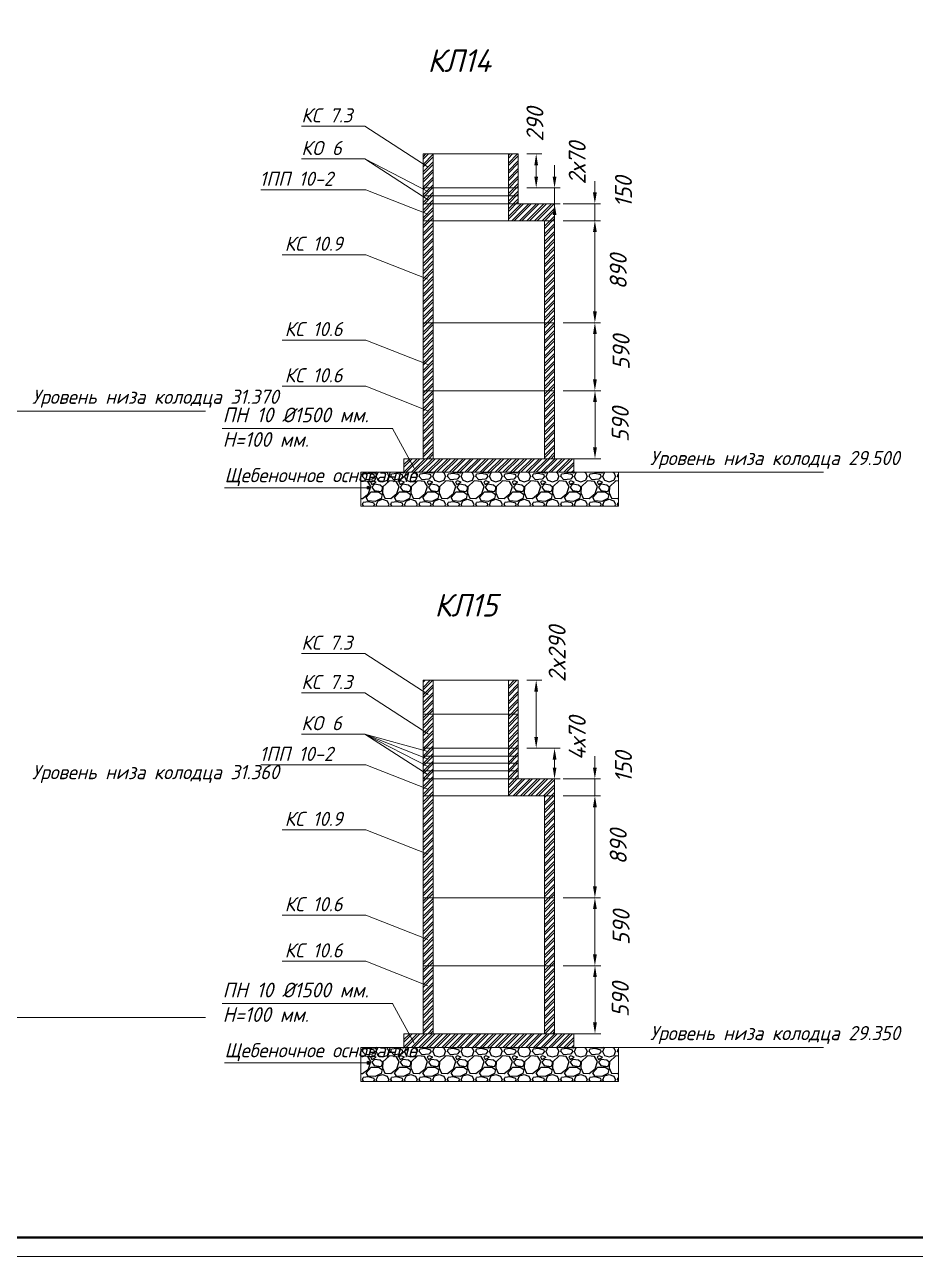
# Model space of a CAD drawing. Header units: millimetres. Extents: x 946 to 259010, y 548 to 42559.
# Drawn here: x 185507 to 201228, y 559 to 22301 of the extents above; entities that cross this region are included whole.
import ezdxf

# ---------------------------------------------------------------- set-up
doc = ezdxf.new("R2010")
doc.units = ezdxf.units.MM
doc.layers.add('.', color=7, linetype='Continuous', lineweight=0, true_color=0xffffff)
for name, color, linetype, lineweight in [('00-рамка', 7, 'Continuous', 40), ('Канализация К1', 14, 'Continuous', 40), ('норма', 7, 'Continuous', 50), ('Размеры КР', 23, 'Continuous', 13), ('Тонко', 7, 'Continuous', 15)]:
    doc.layers.add(name, color=color, linetype=linetype, lineweight=lineweight)
doc.styles.add('GOST-2.304_Type-B_italic', font='GOST Common Italic.ttf')
doc.styles.add('ГОСТ', font='GOST Common Italic.ttf', dxfattribs={"height": 300})
doc.dimstyles.new('М 50', dxfattribs={"dimscale": 0, "dimtxt": 300, "dimasz": 200, "dimexe": 100, "dimexo": 150, "dimgap": 70, "dimtad": 1, "dimdec": 0, "dimlfac": 0.5, "dimdsep": 46, "dimtxsty": 'ГОСТ', "dimcen": 100, "dimdle": 150, "dimclrd": 256, "dimclre": 256, "dimclrt": 256, "dimazin": 3, "dimtfac": 1, "dimtdec": 0, "dimtmove": 1, "dimatfit": 3, "dimfxl": 100, "dimtolj": 1, "dimlwd": -1, "dimlwe": -1, "dimarcsym": 0})

# ---------------------------------------------------------------- blocks, each defined once
blk = doc.blocks.new('*D118')
at = {"layer": 'Defpoints', "color": 0, "transparency": 16777216}
for p in [(194860, 15839), (195574, 15839), (194860, 14639)]:
    blk.add_point(p, dxfattribs=at)
at = {"layer": 'Размеры КР', "transparency": 16777216}
for p, q in [((195010, 15839), (195674, 15839)), ((195574, 14839), (195574, 15639)), ((195010, 14639), (195674, 14639))]:
    blk.add_line(p, q, dxfattribs=at)
for points in [[(195540, 15639), (195607, 15639), (195574, 15839)], [(195540, 14839), (195607, 14839), (195574, 14639)]]:
    blk.add_solid(points, dxfattribs=at)
at = {"layer": 'Размеры КР', "lineweight": 13, "transparency": 16777216, "insert": (196021, 15239), "char_height": 300, "attachment_point": 5, "rotation": 90, "style": 'ГОСТ'}
blk.add_mtext('\\A1;590', dxfattribs=at)
blk = doc.blocks.new('*D119')
at = {"layer": 'Defpoints', "color": 0, "transparency": 16777216}
for p in [(194860, 17039), (195572, 17039), (194860, 15839)]:
    blk.add_point(p, dxfattribs=at)
at = {"layer": 'Размеры КР', "transparency": 16777216}
for p, q in [((195010, 17039), (195672, 17039)), ((195572, 16039), (195572, 16839)), ((195010, 15839), (195672, 15839))]:
    blk.add_line(p, q, dxfattribs=at)
for points in [[(195539, 16839), (195606, 16839), (195572, 17039)], [(195539, 16039), (195606, 16039), (195572, 15839)]]:
    blk.add_solid(points, dxfattribs=at)
at = {"layer": 'Размеры КР', "lineweight": 13, "transparency": 16777216, "insert": (196035, 16514), "char_height": 300, "attachment_point": 5, "rotation": 90, "style": 'ГОСТ'}
blk.add_mtext('\\A1;590', dxfattribs=at)
blk = doc.blocks.new('*D120')
at = {"layer": 'Defpoints', "color": 0, "transparency": 16777216}
for p in [(194860, 19139), (195571, 19139), (194860, 18839)]:
    blk.add_point(p, dxfattribs=at)
at = {"layer": 'Размеры КР', "transparency": 16777216}
for p, q in [((195571, 19339), (195571, 19539)), ((195010, 19139), (195671, 19139)), ((195571, 18839), (195571, 19139)), ((195010, 18839), (195671, 18839)), ((195571, 18639), (195571, 18439))]:
    blk.add_line(p, q, dxfattribs=at)
for points in [[(195538, 19339), (195605, 19339), (195571, 19139)], [(195538, 18639), (195605, 18639), (195571, 18839)]]:
    blk.add_solid(points, dxfattribs=at)
at = {"layer": 'Размеры КР', "lineweight": 13, "transparency": 16777216, "insert": (196076, 19346), "char_height": 300, "attachment_point": 5, "rotation": 90, "style": 'ГОСТ'}
blk.add_mtext('\\A1;150', dxfattribs=at)
blk = doc.blocks.new('*D121')
at = {"layer": 'Defpoints', "color": 0, "transparency": 16777216}
for p in [(194220, 19419), (194860, 19419), (194220, 19139)]:
    blk.add_point(p, dxfattribs=at)
at = {"layer": 'Размеры КР', "transparency": 16777216}
for p, q in [((194860, 19619), (194860, 19819)), ((194370, 19419), (194960, 19419)), ((194860, 19139), (194860, 19419)), ((194370, 19139), (194960, 19139)), ((194860, 18939), (194860, 18739))]:
    blk.add_line(p, q, dxfattribs=at)
for points in [[(194827, 19619), (194894, 19619), (194860, 19419)], [(194827, 18939), (194894, 18939), (194860, 19139)]]:
    blk.add_solid(points, dxfattribs=at)
at = {"layer": 'Размеры КР', "lineweight": 13, "transparency": 16777216, "insert": (195260, 19856), "char_height": 300, "attachment_point": 5, "rotation": 90, "style": 'ГОСТ'}
blk.add_mtext('\\A1;2х70', dxfattribs=at)
blk = doc.blocks.new('*D122')
at = {"layer": 'Defpoints', "color": 0, "transparency": 16777216}
for p in [(194220, 20019), (194220, 19419), (194536, 19419)]:
    blk.add_point(p, dxfattribs=at)
at = {"layer": 'Размеры КР', "transparency": 16777216}
for p, q in [((194370, 20019), (194636, 20019)), ((194536, 19819), (194536, 19619)), ((194370, 19419), (194636, 19419))]:
    blk.add_line(p, q, dxfattribs=at)
for points in [[(194503, 19819), (194569, 19819), (194536, 20019)], [(194503, 19619), (194569, 19619), (194536, 19419)]]:
    blk.add_solid(points, dxfattribs=at)
at = {"layer": 'Размеры КР', "lineweight": 13, "transparency": 16777216, "insert": (194514, 20538), "char_height": 300, "attachment_point": 5, "rotation": 90, "style": 'ГОСТ'}
blk.add_mtext('\\A1;290', dxfattribs=at)
blk = doc.blocks.new('*D123')
at = {"layer": 'Defpoints', "color": 0, "transparency": 16777216}
for p in [(194860, 18839), (194860, 17039), (195572, 17039)]:
    blk.add_point(p, dxfattribs=at)
at = {"layer": 'Размеры КР', "transparency": 16777216}
for p, q in [((195010, 18839), (195672, 18839)), ((195572, 18639), (195572, 17239)), ((195010, 17039), (195672, 17039))]:
    blk.add_line(p, q, dxfattribs=at)
for points in [[(195539, 18639), (195606, 18639), (195572, 18839)], [(195539, 17239), (195606, 17239), (195572, 17039)]]:
    blk.add_solid(points, dxfattribs=at)
at = {"layer": 'Размеры КР', "lineweight": 13, "transparency": 16777216, "insert": (195984, 17939), "char_height": 300, "attachment_point": 5, "rotation": 90, "style": 'ГОСТ'}
blk.add_mtext('\\A1;890', dxfattribs=at)
blk = doc.blocks.new('*D24')
at = {"layer": 'Defpoints', "color": 0, "transparency": 16777216}
for p in [(194860, 5688), (195574, 5688), (194860, 4488)]:
    blk.add_point(p, dxfattribs=at)
at = {"layer": 'Размеры КР', "transparency": 16777216}
for p, q in [((195010, 5688), (195674, 5688)), ((195574, 4688), (195574, 5488)), ((195010, 4488), (195674, 4488))]:
    blk.add_line(p, q, dxfattribs=at)
for points in [[(195540, 5488), (195607, 5488), (195574, 5688)], [(195540, 4688), (195607, 4688), (195574, 4488)]]:
    blk.add_solid(points, dxfattribs=at)
at = {"layer": 'Размеры КР', "lineweight": 13, "transparency": 16777216, "insert": (196021, 5088), "char_height": 300, "attachment_point": 5, "rotation": 90, "style": 'ГОСТ'}
blk.add_mtext('\\A1;590', dxfattribs=at)
blk = doc.blocks.new('*D25')
at = {"layer": 'Defpoints', "color": 0, "transparency": 16777216}
for p in [(194860, 6888), (195572, 6888), (194860, 5688)]:
    blk.add_point(p, dxfattribs=at)
at = {"layer": 'Размеры КР', "transparency": 16777216}
for p, q in [((195010, 6888), (195672, 6888)), ((195572, 5888), (195572, 6688)), ((195010, 5688), (195672, 5688))]:
    blk.add_line(p, q, dxfattribs=at)
for points in [[(195539, 6688), (195606, 6688), (195572, 6888)], [(195539, 5888), (195606, 5888), (195572, 5688)]]:
    blk.add_solid(points, dxfattribs=at)
at = {"layer": 'Размеры КР', "lineweight": 13, "transparency": 16777216, "insert": (196035, 6362), "char_height": 300, "attachment_point": 5, "rotation": 90, "style": 'ГОСТ'}
blk.add_mtext('\\A1;590', dxfattribs=at)
blk = doc.blocks.new('*D26')
at = {"layer": 'Defpoints', "color": 0, "transparency": 16777216}
for p in [(194860, 8988), (195571, 8988), (194860, 8688)]:
    blk.add_point(p, dxfattribs=at)
at = {"layer": 'Размеры КР', "transparency": 16777216}
for p, q in [((195571, 9188), (195571, 9388)), ((195010, 8988), (195671, 8988)), ((195571, 8688), (195571, 8988)), ((195010, 8688), (195671, 8688)), ((195571, 8488), (195571, 8288))]:
    blk.add_line(p, q, dxfattribs=at)
for points in [[(195538, 9188), (195605, 9188), (195571, 8988)], [(195538, 8488), (195605, 8488), (195571, 8688)]]:
    blk.add_solid(points, dxfattribs=at)
at = {"layer": 'Размеры КР', "lineweight": 13, "transparency": 16777216, "insert": (196076, 9195), "char_height": 300, "attachment_point": 5, "rotation": 90, "style": 'ГОСТ'}
blk.add_mtext('\\A1;150', dxfattribs=at)
blk = doc.blocks.new('*D27')
at = {"layer": 'Defpoints', "color": 0, "transparency": 16777216}
for p in [(194220, 9529), (194860, 9529), (194220, 8988)]:
    blk.add_point(p, dxfattribs=at)
at = {"layer": 'Размеры КР', "transparency": 16777216}
for p, q in [((194370, 9529), (194960, 9529)), ((194860, 9188), (194860, 9329)), ((194370, 8988), (194960, 8988))]:
    blk.add_line(p, q, dxfattribs=at)
for points in [[(194827, 9329), (194894, 9329), (194860, 9529)], [(194827, 9188), (194894, 9188), (194860, 8988)]]:
    blk.add_solid(points, dxfattribs=at)
at = {"layer": 'Размеры КР', "lineweight": 13, "transparency": 16777216, "insert": (195260, 9704), "char_height": 300, "attachment_point": 5, "rotation": 90, "style": 'ГОСТ'}
blk.add_mtext('\\A1;4х70', dxfattribs=at)
blk = doc.blocks.new('*D28')
at = {"layer": 'Defpoints', "color": 0, "transparency": 16777216}
for p in [(194220, 10729), (194220, 9529), (194536, 9529)]:
    blk.add_point(p, dxfattribs=at)
at = {"layer": 'Размеры КР', "transparency": 16777216}
for p, q in [((194370, 10729), (194636, 10729)), ((194536, 10529), (194536, 9729)), ((194370, 9529), (194636, 9529))]:
    blk.add_line(p, q, dxfattribs=at)
for points in [[(194503, 10529), (194569, 10529), (194536, 10729)], [(194503, 9729), (194569, 9729), (194536, 9529)]]:
    blk.add_solid(points, dxfattribs=at)
at = {"layer": 'Размеры КР', "lineweight": 13, "transparency": 16777216, "insert": (194905, 11192), "char_height": 300, "width": 1110.95, "attachment_point": 5, "rotation": 90, "style": 'ГОСТ'}
blk.add_mtext('\\A1;2x290', dxfattribs=at)
blk = doc.blocks.new('*D29')
at = {"layer": 'Defpoints', "color": 0, "transparency": 16777216}
for p in [(194860, 8688), (194860, 6888), (195572, 6888)]:
    blk.add_point(p, dxfattribs=at)
at = {"layer": 'Размеры КР', "transparency": 16777216}
for p, q in [((195010, 8688), (195672, 8688)), ((195572, 8488), (195572, 7088)), ((195010, 6888), (195672, 6888))]:
    blk.add_line(p, q, dxfattribs=at)
for points in [[(195539, 8488), (195606, 8488), (195572, 8688)], [(195539, 7088), (195606, 7088), (195572, 6888)]]:
    blk.add_solid(points, dxfattribs=at)
at = {"layer": 'Размеры КР', "lineweight": 13, "transparency": 16777216, "insert": (195984, 7788), "char_height": 300, "attachment_point": 5, "rotation": 90, "style": 'ГОСТ'}
blk.add_mtext('\\A1;890', dxfattribs=at)

msp = doc.modelspace()

# ---------------------------------------------------------------- hatches: boundary and pattern name
at = {"layer": '.', "linetype": 'Continuous', "lineweight": 15}
h = msp.add_hatch(dxfattribs=at)
h.set_pattern_fill('ANSI32', color=0, scale=10)
h.set_pattern_definition([(45, (-406277.295, -481861.15), (-67.351921, 67.351921), []), (45, (-406232.39, -481861.15), (-67.351921, 67.351921), [])])
h.paths.add_polyline_path([(192720.3, 15839.3), (192540.3, 15839.3), (192540.3, 14639.3), (192720.3, 14639.3)])
h.paths.add_polyline_path([(192720.3, 17039.3), (192540.3, 17039.3), (192540.3, 15839.3), (192720.3, 15839.3)])
h.paths.add_polyline_path([(192720.3, 18839.3), (192540.3, 18839.3), (192540.3, 17039.3), (192720.3, 17039.3)])
h.paths.add_polyline_path([(192540.3, 19139.3), (192540.3, 18839.3), (192720.3, 18839.3), (192720.3, 19139.3)])
h.paths.add_polyline_path([(192720.3, 19278.9), (192540.3, 19278.9), (192540.3, 19139.3), (192720.3, 19139.3)])
h.paths.add_polyline_path([(192720.3, 19418.5), (192540.3, 19418.5), (192540.3, 19278.9), (192720.3, 19278.9)])
h.paths.add_polyline_path([(192720.3, 20018.5), (192540.3, 20018.5), (192540.3, 19418.5), (192720.3, 19418.5)])
h.paths.add_polyline_path([(194220.3, 20018.5), (194044.3, 20018.5), (194044.3, 19418.5), (194220.3, 19418.5)])
h.paths.add_polyline_path([(194220.3, 19278.9), (194220.3, 19418.5), (194044.3, 19418.5), (194044.3, 19278.9)])
h.paths.add_polyline_path([(194044.3, 19278.9), (194044.3, 19139.3), (194220.3, 19139.3), (194220.3, 19278.9)])
h.paths.add_polyline_path([(194044.3, 19139.3), (194044.3, 18839.3), (194860.3, 18839.3), (194860.3, 19139.3)])
h.paths.add_polyline_path([(194680.3, 17039.3), (194860.3, 17039.3), (194860.3, 18839.3), (194680.3, 18839.3)])
h.paths.add_polyline_path([(194680.3, 15839.3), (194860.3, 15839.3), (194860.3, 17039.3), (194680.3, 17039.3)])
h.paths.add_polyline_path([(194860.3, 15839.3), (194680.3, 15839.3), (194680.3, 14639.3), (194860.3, 14639.3)])
h = msp.add_hatch(dxfattribs=at)
h.set_pattern_fill('ANSI32', color=256, scale=10)
h.set_pattern_definition([(45, (-212842.91, -479141.78), (-67.351921, 67.351921), []), (45, (-212798.01, -479141.78), (-67.351921, 67.351921), [])])
h.paths.add_polyline_path([(195200.3, 14639.3), (192200.3, 14639.3), (192200.3, 14399.3), (195200.3, 14399.3)])
h = msp.add_hatch(dxfattribs=at)
h.set_pattern_fill('ANSI32', color=0, scale=10)
h.set_pattern_definition([(45, (-419320.29, -492012.62), (-67.351921, 67.351921), []), (45, (-419275.385, -492012.62), (-67.351921, 67.351921), [])])
h.paths.add_polyline_path([(192720.3, 5687.8), (192540.3, 5687.8), (192540.3, 4487.8), (192720.3, 4487.8)])
h.paths.add_polyline_path([(192540.3, 5687.8), (192720.3, 5687.8), (192720.3, 6887.8), (192540.3, 6887.8)])
h.paths.add_polyline_path([(192540.3, 6887.8), (192720.3, 6887.8), (192720.3, 8687.8), (192540.3, 8687.8)])
h.paths.add_polyline_path([(192720.3, 8987.8), (192540.3, 8987.8), (192540.3, 8687.8), (192720.3, 8687.8)])
h.paths.add_polyline_path([(192720.3, 9127.4), (192540.3, 9127.4), (192540.3, 8987.8), (192720.3, 8987.8)])
h.paths.add_polyline_path([(192720.3, 9267.1), (192540.3, 9267.1), (192540.3, 9127.4), (192720.3, 9127.4)])
h.paths.add_polyline_path([(192720.3, 9267.1), (192720.3, 9389.5), (192540.3, 9389.5), (192540.3, 9267.1)])
h.paths.add_polyline_path([(192720.3, 9389.5), (192720.3, 9529.2), (192540.3, 9529.2), (192540.3, 9389.5)])
h.paths.add_polyline_path([(192720.3, 10129.2), (192540.3, 10129.2), (192540.3, 9529.2), (192720.3, 9529.2)])
h.paths.add_polyline_path([(192720.3, 10729.2), (192540.3, 10729.2), (192540.3, 10129.2), (192720.3, 10129.2)])
h.paths.add_polyline_path([(194220.3, 10729.2), (194044.3, 10729.2), (194044.3, 10129.2), (194220.3, 10129.2)])
h.paths.add_polyline_path([(194044.3, 9529.2), (194220.3, 9529.2), (194220.3, 10129.2), (194044.3, 10129.2)])
h.paths.add_polyline_path([(194044.3, 9529.2), (194044.3, 9389.5), (194220.3, 9389.5), (194220.3, 9529.2)])
h.paths.add_polyline_path([(194220.3, 9267.1), (194220.3, 9389.5), (194044.3, 9389.5), (194044.3, 9267.1)])
h.paths.add_polyline_path([(194220.3, 9127.4), (194220.3, 9267.1), (194044.3, 9267.1), (194044.3, 9127.4)])
h.paths.add_polyline_path([(194220.3, 8987.8), (194220.3, 9127.4), (194044.3, 9127.4), (194044.3, 8987.8)])
h.paths.add_polyline_path([(194044.3, 8987.8), (194044.3, 8687.8), (194860.3, 8687.8), (194860.3, 8987.8)])
h.paths.add_polyline_path([(194860.3, 8687.8), (194680.3, 8687.8), (194680.3, 6887.8), (194860.3, 6887.8)])
h.paths.add_polyline_path([(194680.3, 5687.8), (194860.3, 5687.8), (194860.3, 6887.8), (194680.3, 6887.8)])
h.paths.add_polyline_path([(194680.3, 4487.8), (194860.3, 4487.8), (194860.3, 5687.8), (194680.3, 5687.8)])
h = msp.add_hatch(dxfattribs=at)
h.set_pattern_fill('ANSI32', color=256, scale=10)
h.set_pattern_definition([(45, (-212842.91, -489293.255), (-67.351921, 67.351921), []), (45, (-212798.01, -489293.255), (-67.351921, 67.351921), [])])
h.paths.add_polyline_path([(195200.3, 4487.8), (192200.3, 4487.8), (192200.3, 4247.8), (195200.3, 4247.8)])
h = msp.add_hatch()
h.set_pattern_fill('GRAVEL', color=256, scale=500)
h.set_pattern_definition([(228.0127875, (-998819.157, -167675.393), (-4000, -4500), [67.268, -6659.54402]), (184.9697407, (-998864.157, -167725.393), (6000, 500), [115.434, -11427.96238]), (132.510447, (-998979.157, -167735.393), (5000, -5500), [81.394, -8058.0163]), (267.273689, (-999174.157, -167860.393), (500, 10000), [105.119, -10406.77902]), (292.8336542, (-999179.157, -167965.393), (-2500, 6000), [103.0775, -10204.68656]), (357.273689, (-999139.157, -168060.393), (-10000, 500), [105.119, -10406.77902]), (37.6942405, (-999034.157, -168065.393), (-6500, -5000), [139.0145, -13762.42427]), (72.2553284, (-998924.157, -167980.393), (3500, 11000), [131.244, -12993.16075]), (121.4295656, (-998884.157, -167855.393), (-4000, 6500), [105.475, -10442.03655]), (175.2363583, (-998939.157, -167765.393), (5500, -500), [120.416, -5900.38129]), (222.3974378, (-999059.157, -167755.393), (-6000, -5500), [155.724, -15416.6875]), (138.814075, (-998679.157, -167865.393), (-3500, 3000), [53.1505, -5261.9224]), (171.4692344, (-998719.157, -167830.393), (6500, -1000), [101.1185, -10010.7557]), (225, (-998819.16, -167815.4), (-6e-14, -500), [70.7105, -636.39628]), (203.1985905, (-998854.16, -167755.39), (2500, 1000), [38.079, -3769.80755]), (291.8014095, (-998889.16, -167770.39), (-500, 1500), [53.8515, -2638.7309]), (30.9637565, (-998869.16, -167820.39), (1500, 1000), [87.4645, -2828.01145]), (161.565051, (-998794.16, -167775.4), (1000, -500), [63.2455, -1517.89333]), (16.3895403, (-999179.157, -167770.393), (5000, 1500), [88.6, -8771.42257]), (70.346176, (-999094.157, -167745.393), (-2000, -5500), [74.3305, -7358.70387]), (293.1985905, (-998794.16, -167675.39), (-1000, 2500), [76.1575, -3731.72905]), (343.6104597, (-998764.157, -167745.393), (-5000, 1500), [88.6, -8771.42257]), (339.443955, (-999179.16, -168080.393), (-2500, 1000), [85.44, -4186.56187]), (294.7751406, (-999099.157, -168110.393), (-2500, 5500), [71.589, -7087.32153]), (66.8014095, (-998789.16, -168175.39), (1000, 2500), [76.1575, -3731.72905]), (17.3540246, (-998759.157, -168105.393), (-6500, -2000), [83.8155, -8297.7118]), (69.443955, (-999034.16, -168175.393), (-1000, -2500), [42.72, -4229.28187]), (101.3099325, (-998819.16, -168175.39), (-500, 2000), [25.495, -2524.01476]), (165.963757, (-998824.16, -168150.39), (1500, -500), [103.0775, -1958.47531]), (186.009006, (-998924.157, -168125.393), (5000, 500), [95.525, -9456.96159]), (303.690068, (-998869.16, -167865.4), (-500, 1000), [72.111, -1730.66464]), (353.1572266, (-998829.157, -167925.393), (8500, -1000), [125.897, -12463.78131]), (60.945396, (-998704.157, -167940.393), (-2000, -3500), [51.478, -5096.33707]), (90, (-998679.16, -167895.4), (-500, 500), [30, -470]), (120.256437, (-998934.157, -168110.393), (2000, -3500), [69.462, -6876.76]), (48.0127875, (-998969.157, -168050.393), (4000, 4500), [134.536, -6592.27602]), (0, (-998879.16, -167950.4), (500, 500), [130, -370]), (325.3048465, (-998749.157, -167950.393), (5000, -3500), [79.057, -7826.63715]), (254.054604, (-998684.16, -167995.39), (-500, -2000), [72.801, -3567.25394]), (207.6459754, (-998704.157, -168065.393), (-9500, -5000), [118.5325, -11734.7371]), (175.4260787, (-998809.157, -168120.393), (-6500, 500), [125.3995, -12414.5367])])
h.paths.add_polyline_path([(195986, 13799.3), (195986, 14399.3), (191440.7, 14399.3), (191440.7, 13799.3)])
h = msp.add_hatch()
h.set_pattern_fill('GRAVEL', color=256, scale=500)
h.set_pattern_definition([(228.0127875, (-998819.157, -177826.866), (-4000, -4500), [67.268, -6659.54402]), (184.9697407, (-998864.157, -177876.866), (6000, 500), [115.434, -11427.96238]), (132.510447, (-998979.157, -177886.866), (5000, -5500), [81.394, -8058.0163]), (267.273689, (-999174.157, -178011.866), (500, 10000), [105.119, -10406.77902]), (292.8336542, (-999179.157, -178116.866), (-2500, 6000), [103.0775, -10204.68656]), (357.273689, (-999139.157, -178211.866), (-10000, 500), [105.119, -10406.77902]), (37.6942405, (-999034.157, -178216.866), (-6500, -5000), [139.0145, -13762.42427]), (72.2553284, (-998924.157, -178131.866), (3500, 11000), [131.244, -12993.16075]), (121.4295656, (-998884.157, -178006.866), (-4000, 6500), [105.475, -10442.03655]), (175.2363583, (-998939.157, -177916.866), (5500, -500), [120.416, -5900.38129]), (222.3974378, (-999059.157, -177906.866), (-6000, -5500), [155.724, -15416.6875]), (138.814075, (-998679.157, -178016.866), (-3500, 3000), [53.1505, -5261.9224]), (171.4692344, (-998719.157, -177981.866), (6500, -1000), [101.1185, -10010.7557]), (225, (-998819.16, -177966.87), (-6e-14, -500), [70.7105, -636.39628]), (203.1985905, (-998854.16, -177906.866), (2500, 1000), [38.079, -3769.80755]), (291.8014095, (-998889.16, -177921.87), (-500, 1500), [53.8515, -2638.7309]), (30.9637565, (-998869.16, -177971.87), (1500, 1000), [87.4645, -2828.01145]), (161.565051, (-998794.16, -177926.87), (1000, -500), [63.2455, -1517.89333]), (16.3895403, (-999179.157, -177921.866), (5000, 1500), [88.6, -8771.42257]), (70.346176, (-999094.157, -177896.866), (-2000, -5500), [74.3305, -7358.70387]), (293.1985905, (-998794.16, -177826.866), (-1000, 2500), [76.1575, -3731.72905]), (343.6104597, (-998764.157, -177896.866), (-5000, 1500), [88.6, -8771.42257]), (339.443955, (-999179.16, -178231.866), (-2500, 1000), [85.44, -4186.56187]), (294.7751406, (-999099.157, -178261.866), (-2500, 5500), [71.589, -7087.32153]), (66.8014095, (-998789.16, -178326.866), (1000, 2500), [76.1575, -3731.72905]), (17.3540246, (-998759.157, -178256.866), (-6500, -2000), [83.8155, -8297.7118]), (69.443955, (-999034.16, -178326.866), (-1000, -2500), [42.72, -4229.28187]), (101.3099325, (-998819.16, -178326.87), (-500, 2000), [25.495, -2524.01476]), (165.963757, (-998824.16, -178301.87), (1500, -500), [103.0775, -1958.47531]), (186.009006, (-998924.157, -178276.866), (5000, 500), [95.525, -9456.96159]), (303.690068, (-998869.16, -178016.87), (-500, 1000), [72.111, -1730.66464]), (353.1572266, (-998829.157, -178076.866), (8500, -1000), [125.897, -12463.78131]), (60.945396, (-998704.157, -178091.866), (-2000, -3500), [51.478, -5096.33707]), (90, (-998679.16, -178046.87), (-500, 500), [30, -470]), (120.256437, (-998934.157, -178261.866), (2000, -3500), [69.462, -6876.76]), (48.0127875, (-998969.157, -178201.866), (4000, 4500), [134.536, -6592.27602]), (0, (-998879.16, -178101.87), (500, 500), [130, -370]), (325.3048465, (-998749.157, -178101.866), (5000, -3500), [79.057, -7826.63715]), (254.054604, (-998684.16, -178146.866), (-500, -2000), [72.801, -3567.25394]), (207.6459754, (-998704.157, -178216.866), (-9500, -5000), [118.5325, -11734.7371]), (175.4260787, (-998809.157, -178271.866), (-6500, 500), [125.3995, -12414.5367])])
h.paths.add_polyline_path([(195986, 3647.8), (195986, 4247.8), (191440.7, 4247.8), (191440.7, 3647.8)])
at = {"layer": 'Тонко', "lineweight": 15}
for points in [[(191598.5, 14126.6, 1), (191544.9, 14126.6, 1)], [(191598.5, 3975.1, 1), (191544.9, 3975.1, 1)]]:
    msp.add_hatch(color=256, dxfattribs=at).paths.add_polyline_path(points)

# ---------------------------------------------------------------- linework, layer by layer
at = {"lineweight": 13}
for p, q in [((190391.8, 20508.3), (191513.6, 20508.3)), ((190391.8, 19929.9), (191513.6, 19929.9)), ((189677.1, 19387.8), (191526.4, 19387.8)), ((192621.3, 18954.9), (191526.4, 19387.8)), ((190051.6, 18240.5), (191526.4, 18240.5)), ((192621.3, 17807.6), (191526.4, 18240.5)), ((190051.6, 16734.1), (191526.4, 16734.1)), ((192621.3, 16301.2), (191526.4, 16734.1)), ((190051.6, 15919.2), (191526.4, 15919.2)), ((192621.3, 15486.3), (191526.4, 15919.2)), ((185079.7, 15480.1), (188702, 15480.1)), ((188992.4, 15172), (192006.7, 15172)), ((192001.6, 15172), (192383.2, 14471.1)), ((195986, 14399.3), (199608.3, 14399.3)), ((189035.8, 14126.6), (191571.7, 14126.6)), ((190391.8, 11199.1), (191513.6, 11199.1)), ((190391.8, 10503.9), (191513.6, 10503.9)), ((190391.8, 9778.5), (191513.6, 9778.5)), ((189677.1, 9236.4), (191526.4, 9236.4)), ((192621.3, 8803.5), (191526.4, 9236.4)), ((190051.6, 8089.1), (191526.4, 8089.1)), ((192621.3, 7656.2), (191526.4, 8089.1)), ((190051.6, 6582.6), (191526.4, 6582.6)), ((192621.3, 6149.7), (191526.4, 6582.6)), ((190051.6, 5767.7), (191526.4, 5767.7)), ((192621.3, 5334.8), (191526.4, 5767.7)), ((188992.4, 5020.5), (192006.7, 5020.5)), ((192001.6, 5020.5), (192383.2, 4319.7)), ((185079.7, 4777.8), (188702, 4777.8)), ((195986, 4247.8), (199608.3, 4247.8)), ((189035.8, 3975.1), (191571.7, 3975.1))]:
    msp.add_line(p, q, dxfattribs=at)
at = {"layer": '00-рамка', "lineweight": 40}
msp.add_lwpolyline([(166550.4, 42247.4), (224583.7, 42247.4), (224583.7, 892.3), (166550.4, 892.3)], close=True, dxfattribs=at)
at = {"layer": 'Канализация К1', "color": 0, "linetype": 'Continuous', "lineweight": 15}
for p, q in [((191513.6, 20508.3), (192627.1, 19787.8)), ((192540.3, 19418.5), (192540.3, 20018.5)), ((192540.3, 20018.5), (194220.3, 20018.5)), ((194044.3, 20018.5), (194044.3, 18839.3)), ((194220.3, 20018.5), (194220.3, 19139.3)), ((191513.6, 19929.9), (192627.1, 19209.4)), ((191513.6, 19929.9), (192634.9, 19352.7)), ((192540.3, 18839.3), (192540.3, 19697.8)), ((192540.3, 19418.5), (194220.3, 19418.5)), ((192540.3, 19278.9), (194220.3, 19278.9)), ((192540.3, 19139.3), (192540.3, 19278.9)), ((192540.3, 19139.3), (194860.3, 19139.3)), ((194860.3, 19139.3), (194860.3, 18839.3)), ((194860.3, 18839.3), (192540.3, 18839.3)), ((192540.3, 18839.3), (194860.3, 18839.3)), ((192540.3, 18839.3), (192540.3, 17039.3)), ((194860.3, 15839.3), (194860.3, 18839.3)), ((192540.3, 17478.9), (192540.3, 15839.3)), ((192540.3, 17039.3), (194860.3, 17039.3)), ((194860.3, 15839.3), (192540.3, 15839.3)), ((192540.3, 15839.3), (192540.3, 14639.3)), ((194860.3, 14639.3), (194860.3, 15839.3)), ((191513.6, 11199.1), (192627.1, 10478.6)), ((192540.3, 9529.2), (192540.3, 10729.2)), ((192540.3, 10729.2), (194220.3, 10729.2)), ((194044.3, 10729.2), (194044.3, 8687.8)), ((194220.3, 10729.2), (194220.3, 8987.8)), ((191513.6, 10503.9), (192627.1, 9783.4)), ((192540.3, 10129.2), (194220.3, 10129.2)), ((192540.3, 9267.1), (192540.3, 9867.1)), ((191513.6, 9778.5), (192627.1, 9058)), ((191513.6, 9778.5), (192634.9, 9201.2)), ((191513.6, 9778.5), (192631.6, 9334.3)), ((191513.6, 9778.5), (192626.4, 9470.1)), ((192540.3, 8687.8), (192540.3, 9546.3)), ((192540.3, 9529.2), (194220.3, 9529.2)), ((192540.3, 9389.5), (194220.3, 9389.5)), ((192540.3, 9267.1), (194220.3, 9267.1)), ((192540.3, 9127.4), (194220.3, 9127.4)), ((192540.3, 8987.8), (192540.3, 9127.4)), ((192540.3, 8987.8), (194860.3, 8987.8)), ((194860.3, 8987.8), (194860.3, 8687.8)), ((194860.3, 8687.8), (192540.3, 8687.8)), ((192540.3, 8687.8), (194860.3, 8687.8)), ((192540.3, 8687.8), (192540.3, 6887.8)), ((194860.3, 5687.8), (194860.3, 8687.8)), ((192540.3, 7327.4), (192540.3, 5687.8)), ((192540.3, 6887.8), (194860.3, 6887.8)), ((194860.3, 5687.8), (192540.3, 5687.8)), ((192540.3, 5687.8), (192540.3, 4487.8)), ((194860.3, 4487.8), (194860.3, 5687.8))]:
    msp.add_line(p, q, dxfattribs=at)
at = {"layer": 'Канализация К1', "color": 0, "lineweight": 15}
msp.add_line((165217, 559), (224917, 559), dxfattribs=at)
at = {"layer": 'норма', "lineweight": 15, "ltscale": 2}
for p, q in [((191440.7, 14099.8), (191440.7, 14399.3)), ((195986, 14399.3), (195986, 14099.8)), ((191440.7, 3948.3), (191440.7, 4247.8)), ((195986, 4247.8), (195986, 3948.3))]:
    msp.add_line(p, q, dxfattribs=at)
at = {"layer": 'Размеры КР', "color": 250, "lineweight": 13}
for points in [[(192720.3, 20018.5), (192720.3, 14639.3)], [(194680.3, 18839.3), (194680.3, 14639.3)], [(192200.3, 14639.3), (192200.3, 14399.3), (195200.3, 14399.3), (195200.3, 14639.3), (192200.3, 14639.3)], [(192720.3, 10729.2), (192720.3, 4487.8)], [(194680.3, 8687.8), (194680.3, 4487.8)], [(192200.3, 4487.8), (192200.3, 4247.8), (195200.3, 4247.8), (195200.3, 4487.8), (192200.3, 4487.8)]]:
    msp.add_lwpolyline(points, dxfattribs=at)
for points in [[(195986, 13799.3), (191440.7, 13799.3), (191440.7, 14399.3), (195986, 14399.3)], [(195986, 3647.8), (191440.7, 3647.8), (191440.7, 4247.8), (195986, 4247.8)]]:
    msp.add_lwpolyline(points, close=True, dxfattribs=at)
at = {"layer": 'Тонко', "lineweight": 15}
for centre in [(191571.7, 14126.6), (191571.7, 3975.1)]:
    msp.add_circle(centre, 26.8, dxfattribs=at)

# ---------------------------------------------------------------- texts
at = {"lineweight": 15, "style": 'GOST-2.304_Type-B_italic'}
for s, height, p in [('КЛ14', 400, (192619.8, 21465.9)), ('КС 7.3', 249.6, (190391.8, 20576.3)), ('КO 6', 249.6, (190391.8, 19997.9)), ('1ПП 10-2', 249.6, (189652, 19455.8)), ('КС 10.9', 249.6, (190097.5, 18308.5)), ('КС 10.6', 249.6, (190097.5, 16802.1)), ('КС 10.6', 249.6, (190097.5, 15987.1)), ('КЛ15', 400, (192742.1, 11852.9)), ('КС 7.3', 249.6, (190391.8, 11267.1)), ('КС 7.3', 249.6, (190391.8, 10571.9)), ('КO 6', 249.6, (190391.8, 9846.4)), ('1ПП 10-2', 249.6, (189652, 9304.3)), ('КС 10.9', 249.6, (190097.5, 8157)), ('КС 10.6', 249.6, (190097.5, 6650.6)), ('КС 10.6', 249.6, (190097.5, 5835.6))]:
    msp.add_text(s, height=height, dxfattribs=at).set_placement(p)
at = {"color": 250, "char_height": 250, "attachment_point": 1, "style": 'ГОСТ'}
for s, insert in [('Уровень низа колодца 31.370 ', (185638.8, 15857.4)), ('Уровень низа колодца 29.500 ', (196545.1, 14776.6)), ('Уровень низа колодца 31.360 ', (185638.8, 9231.6)), ('Уровень низа колодца 29.350 ', (196545.1, 4625.2))]:
    msp.add_mtext_dynamic_manual_height_columns(s, width=4247.949, gutter_width=20, heights=[0], dxfattribs=dict(at, insert=insert))
at = {"attachment_point": 1, "style": 'ГОСТ'}
for s, width, heights, insert, char_height in [('ПН 10 %%C1500 мм.\\PН=100 мм.', 3495.448, [1161.3], (189002.4, 15541.8), 260), ('Щебеночное основание ', 3888.851, [0], (189035.8, 14474.2), 250), ('ПН 10 %%C1500 мм.\\PН=100 мм.', 3495.448, [1161.3], (189002.4, 5390.4), 260), ('Щебеночное основание ', 3888.851, [0], (189035.8, 4322.7), 250)]:
    msp.add_mtext_dynamic_manual_height_columns(s, width=width, gutter_width=20, heights=heights, dxfattribs=dict(at, insert=insert, char_height=char_height))

# ---------------------------------------------------------------- dimensions: what is measured, and where the dimension line sits
at = {"layer": 'Размеры КР', "color": 1, "lineweight": 13}
for base, p1, p2, text, picture, middle in [((194535.9, 19418.5), (194220.3, 20018.5), (194220.3, 19418.5), '290', '*D122', (194514.3, 20538.5)), ((194860.3, 19418.5), (194220.3, 19139.3), (194220.3, 19418.5), '2х70', '*D121', (195260.2, 19855.9)), ((195572.4, 17039.3), (194860.3, 18839.3), (194860.3, 17039.3), '890', '*D123', (195983.8, 17939.3)), ((195572.4, 17039.3), (194860.3, 15839.3), (194860.3, 17039.3), '590', '*D119', (196034.6, 16513.6)), ((195573.7, 15839.3), (194860.3, 14639.3), (194860.3, 15839.3), '590', '*D118', (196020.7, 15239.3)), ((194535.9, 9529.2), (194220.3, 10729.2), (194220.3, 9529.2), '2x290', '*D28', (194905.4, 11192)), ((194860.3, 9529.2), (194220.3, 8987.8), (194220.3, 9529.2), '4х70', '*D27', (195260.2, 9704.4)), ((195572.4, 6887.8), (194860.3, 8687.8), (194860.3, 6887.8), '890', '*D29', (195983.8, 7787.8)), ((195572.4, 6887.8), (194860.3, 5687.8), (194860.3, 6887.8), '590', '*D25', (196034.6, 6362.2)), ((195573.7, 5687.8), (194860.3, 4487.8), (194860.3, 5687.8), '590', '*D24', (196020.7, 5087.8))]:
    dim = msp.add_linear_dim(base=base, p1=p1, p2=p2, angle=90, text=text, dimstyle='М 50', override={"dimscale": 1, "dimtad": 3, "dimtmove": 2}, dxfattribs=at)
    dim.commit()
    dim.dimension.update_dxf_attribs({"geometry": picture, "text_midpoint": middle, "dimtype": 160, "text_rotation": 90})
for base, p1, p2, picture, middle in [((195571.2, 19139.3), (194860.3, 18839.3), (194860.3, 19139.3), '*D120', (196076.4, 19346.5)), ((195571.2, 8987.8), (194860.3, 8687.8), (194860.3, 8987.8), '*D26', (196076.4, 9195))]:
    dim = msp.add_linear_dim(base=base, p1=p1, p2=p2, angle=90, dimstyle='М 50', override={"dimscale": 1, "dimtad": 3, "dimtmove": 2}, dxfattribs=at)
    dim.commit()
    dim.dimension.update_dxf_attribs({"geometry": picture, "text_midpoint": middle, "dimtype": 160, "text_rotation": 90})

doc.saveas('drawing.dxf')
